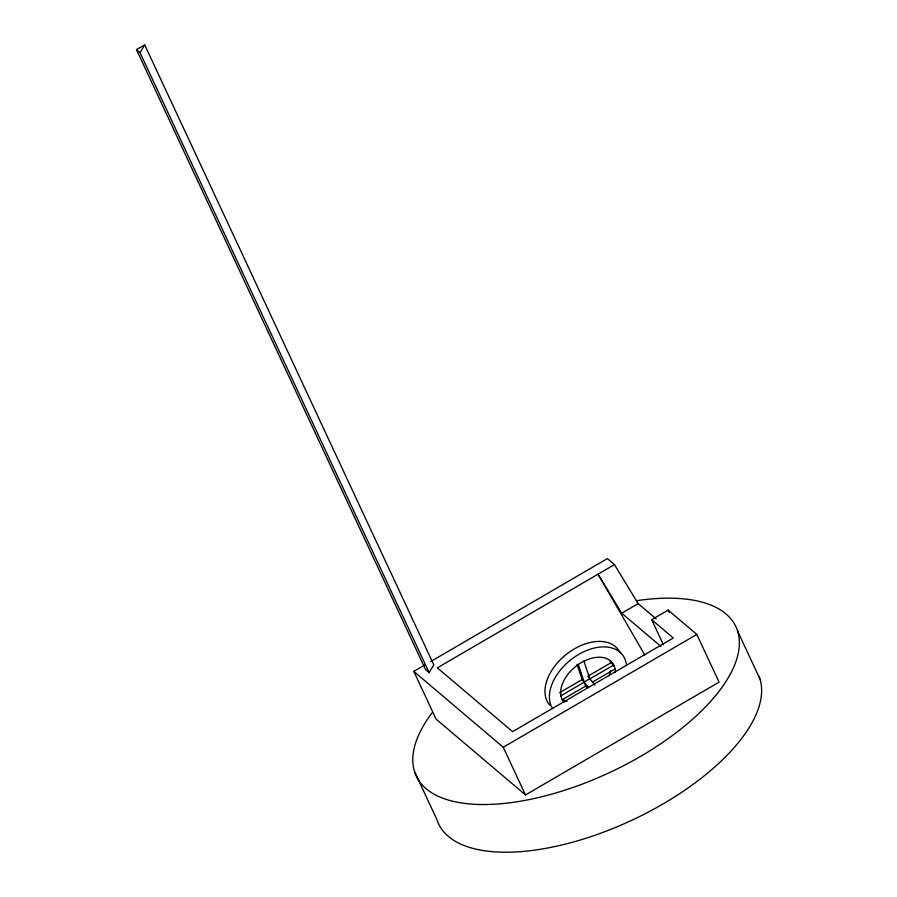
<?xml version="1.0" encoding="UTF-8"?>
<svg xmlns="http://www.w3.org/2000/svg" width="897" height="897" viewBox="0 0 897 897"><rect width="100%" height="100%" fill="white"/><g stroke="black" fill="none" stroke-linecap="round" stroke-linejoin="round"><path stroke-width="1.35" d="M429.125 672.627L140.022 52.654L144.697 44.85L433.8 664.834L429.125 672.627L425.582 669.622L136.479 49.638L144.697 44.85M663.365 644.73L651.693 619.692L668.13 610.106L696.823 634.437L719.058 682.135L525.496 794.944L436.043 719.091L413.809 671.404L424.696 665.058M430.751 661.526L607.37 558.596L614.467 564.617L638.171 603.625L656.2 618.919M614.467 564.617L437.344 667.839L512.602 731.649L673.288 638.002L651.693 619.692M644.876 655.102L598.03 574.192L621.733 613.212L638.171 603.625M559.605 692.686L582.142 679.556L577.063 664.374M611.519 662.434L614.019 666.213L611.519 662.434L587.793 676.26L589.778 678.704L584.126 682L582.142 679.556M560.535 695.994L584.261 682.168L588.544 687.45M613.638 665.047L589.912 678.872L595.059 685.218M562.15 699.772L585.584 686.115L584.261 682.168M592.424 682.124L615.028 668.949M413.809 671.404L503.251 747.246L696.823 634.437M136.479 49.638L140.022 52.654M621.733 613.212L660.977 646.49M585.584 686.115L587.3 688.234M737.648 631.152L759.894 678.85M668.13 610.106L669.297 612.617M503.251 747.246L525.496 794.944M414.504 771.532L436.749 819.23A176.406 78.712 -25 0 0 624.839 823.446A176.406 78.712 -25 0 0 758.974 676.271M583.857 660.988L589.778 678.704M578.206 664.285L584.126 682M610.128 661.414A31.238 20.093 -39.1 0 1 610.678 663.567M610.521 670.799A31.238 20.093 -39.1 0 1 609.119 675.553M567.106 701.364A31.238 20.093 -39.1 0 1 563.888 700.176M564.078 702.418A31.238 20.093 -39.1 0 1 581.402 662.558A31.238 20.093 -39.1 0 1 615.364 672.526M552.72 708.72A44.099 28.368 -39.1 0 1 578.688 654.418A44.099 28.368 -39.1 0 1 626.543 665.697M549.794 705.21A44.099 28.368 -39.1 0 1 567.891 653.162A44.099 28.368 -39.1 0 1 620.107 652.691M636.321 600.743A176.406 78.712 -25 0 1 725.438 682.247A176.406 78.712 -25 0 1 504.383 803.409A176.406 78.712 -25 0 1 432.219 712.61"/></g></svg>
